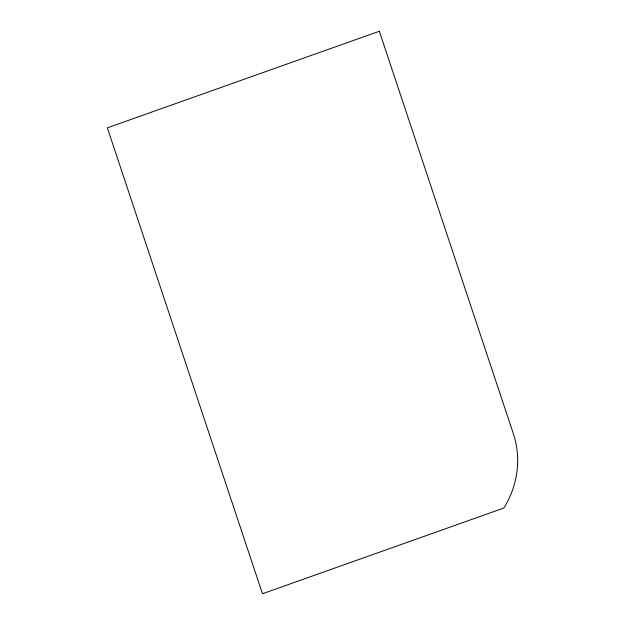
<?xml version="1.0" encoding="UTF-8"?>
<svg xmlns="http://www.w3.org/2000/svg" width="625" height="625" viewBox="0 0 625 625"><rect width="100%" height="100%" fill="white"/><g stroke="black" fill="none" stroke-linecap="round" stroke-linejoin="round"><path stroke-width="0.94" d="M379.336 31.25L107.344 127.844L262.477 593.75L503.875 508.016A93.109 87.766 -28.8 0 0 513.375 433.812L379.336 31.25"/></g></svg>
